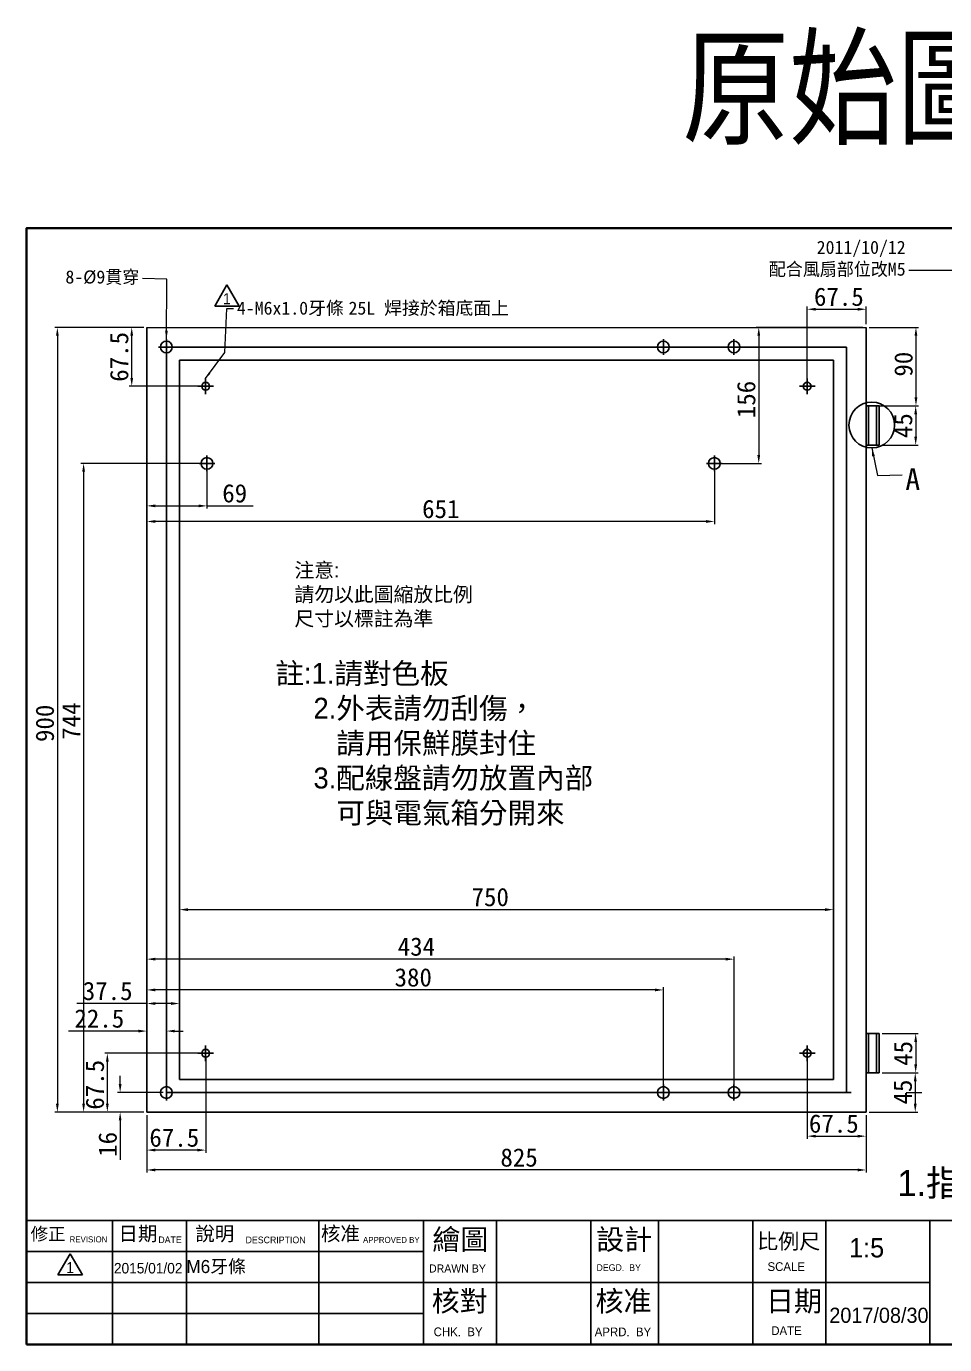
# Model space of a CAD drawing. Header units: millimetres. Extents: x -1656 to 3360, y 254 to 1841.
# Drawn here: x -1656 to -603, y 329 to 1841 of the extents above; entities that cross this region are included whole.
import ezdxf
from ezdxf.enums import TextEntityAlignment as Align

# ---------------------------------------------------------------- set-up
doc = ezdxf.new("R2010")
doc.units = ezdxf.units.MM
doc.header["$LTSCALE"] = 0.5
doc.header["$PDMODE"] = 3
doc.linetypes.add('SLD-Solid', pattern=[0])
doc.layers.add('FORMAT', color=7, linetype='SLD-Solid')
doc.layers.add('STR', color=4, linetype='Continuous')
doc.layers.add('標註', color=3, linetype='Continuous', lineweight=18)
doc.styles.add('CC', font='simplex.shx', dxfattribs={"bigfont": 'chineset.shx'})
doc.styles.add('SLDTEXTSTYLE0', font='GOTHIC.TTF', dxfattribs={"width": 0.913})
doc.dimstyles.new('5', dxfattribs={"dimscale": 5, "dimtxt": 2.8, "dimasz": 1.5, "dimexe": 0.5, "dimexo": 0.6, "dimgap": 0.45, "dimtad": 0, "dimdec": 1, "dimlfac": 0.5, "dimdsep": 46, "dimtxsty": 'Standard', "dimcen": 0.01, "dimclrd": 7, "dimclre": 7, "dimclrt": 7, "dimadec": 1, "dimazin": 2, "dimtfac": 1, "dimtdec": 1, "dimtofl": 0, "dimtmove": 2, "dimatfit": 3, "dimfxl": 1, "dimlwd": 9, "dimlwe": 9, "dimarcsym": 0})
doc.dimstyles.new('6', dxfattribs={"dimscale": 6, "dimtxt": 3.5, "dimasz": 1.6, "dimexe": 0.5, "dimexo": 0.6, "dimtad": 1, "dimdsep": 46, "dimtxsty": 'Standard', "dimcen": 0.2, "dimclrd": 7, "dimclre": 7, "dimclrt": 7, "dimadec": 1, "dimazin": 2, "dimtfac": 1, "dimtofl": 0, "dimtmove": 0, "dimatfit": 2, "dimfxl": 1, "dimlwd": 9, "dimlwe": 9, "dimarcsym": 0})

# ---------------------------------------------------------------- blocks, each defined once
blk = doc.blocks.new('A$C21D128B9')
at = {"color": 2, "lineweight": 0}
for p, q in [((1128.51, 792.31), (1197.3, 792.31)), ((1183.56, 792.31), (1183.56, 765.41)), ((1197.3, 792.31), (1197.3, 753.65)), ((1183.56, 765.41), (1128.51, 765.41)), ((1197.3, 753.65), (1128.51, 753.65))]:
    blk.add_line(p, q, dxfattribs=at)
for p, q in [((0, 88.07), (1128.51, 88.07)), ((61.13, 88.07), (61.13, 0)), ((113.6, 88.07), (113.6, 0)), ((207.52, 88.07), (207.52, 0)), ((281.96, 88.07), (281.96, 0)), ((333.63, 88.07), (333.63, 0)), ((400.59, 88.07), (400.59, 0)), ((448.73, 88.07), (448.73, 0)), ((515.68, 88.07), (515.68, 0)), ((567.35, 88.07), (567.35, 0)), ((641.36, 88.07), (641.36, 0)), ((773.16, 88.07), (773.16, 0)), ((951.34, 88.07), (951.34, 0)), ((1009.17, 88.07), (1009.17, 0)), ((1071.64, 88.07), (1071.64, 0)), ((0, 66.05), (281.96, 66.05)), ((0, 44.04), (641.36, 44.04)), ((951.34, 44.04), (1128.51, 44.04)), ((0, 22.02), (281.96, 22.02)), ((0, 0), (1128.51, 0))]:
    blk.add_line(p, q)
at = {"lineweight": 30}
blk.add_lwpolyline([(0, 0), (1128.51, 0), (1128.51, 792.31), (0, 792.31)], close=True, dxfattribs=at)
blk.add_lwpolyline([(0, 0), (1128.51, 0), (1128.51, 792.31), (0, 792.31)], close=True)
at = {"attachment_point": 1}
for s, width, insert, char_height in [('{\\fPMingLiU|b0|i0|c136|p18;修正}', 86.113, (2.98, 83.15), 9.1043), ('{\\fPMingLiU|b0|i0|c136|p18;日期}', 86.113, (65.36, 83.83), 10.1159), ('{\\fPMingLiU|b0|i0|c136|p18;說明}', 86.113, (119.95, 83.83), 10.1159), ('{\\fPMingLiU|b0|i0|c136|p18;核准}', 86.113, (209.08, 83.83), 10.1159), ('{\\fPMingLiU|b0|i0|c136|p18;繪圖}', 86.113, (288.17, 81.94), 14.5669), ('{\\fPMingLiU|b0|i0|c136|p18;REVISION}', 86.113, (30.66, 76.84), 4.2903), ('{\\fPMingLiU|b0|i0|c136|p18;DATE}', 86.113, (93.68, 76.79), 4.767), ('{\\fPMingLiU|b0|i0|c136|p18;DESCRIPTION}', 86.113, (155.6, 76.71), 4.767), ('{\\fPMingLiU|b0|i0|c136|p18;APPROVED BY}', 86.113, (238.95, 76.5), 4.2903), ('{\\fPMingLiU|b0|i0|c136|p18;設計}', 86.113, (404.44, 81.94), 14.5669), ('{\\fPMingLiU|b0|i0|c136|p18;比例尺}', 86.113, (518.63, 78.89), 10.9678), ('{\\fPMingLiU|b0|i0|c136|p18;\\T0.75;             機械工業}', 302.8554, (782.5, 78.72), 20.3047), ('{\\fPMingLiU|b0|i0|c136|p18;圖號}', 86.113, (961.49, 81.58), 14.5669), ('{\\fPMingLiU|b0|i0|c136|p18;業務號}', 86.113, (1014.66, 80.19), 12.6194), ('{\\fPMingLiU|b0|i0|c136|p18;張號}', 86.113, (1079.73, 81.58), 14.5669), ('{\\fPMingLiU|b0|i0|c136|p18;DRAWN BY}', 86.113, (285.82, 56.9), 5.7204), ('{\\fPMingLiU|b0|i0|c136|p18;DEGD.  BY}', 86.113, (404.65, 57.05), 4.767), ('{\\fPMingLiU|b0|i0|c136|p18;SCALE}', 86.113, (526.07, 58.48), 6.1971), ('{\\fPMingLiU|b0|i0|c136|p18;DWG.  NO.}', 86.113, (960.95, 57.03), 5.7204), ('{\\fPMingLiU|b0|i0|c136|p18;JOB  NO.}', 86.113, (1021.82, 56.77), 5.7204), ('{\\fPMingLiU|b0|i0|c136|p18;SHEET}', 86.113, (1084.63, 56.9), 5.7204), ('{\\fPMingLiU|b0|i0|c136|p18;核對}', 86.113, (287.71, 38.19), 14.5669), ('{\\fPMingLiU|b0|i0|c136|p18;核准}', 86.113, (403.98, 38.19), 14.5669), ('{\\fPMingLiU|b0|i0|c136|p18;日期}', 86.113, (524.95, 38.19), 14.5669), ('{\\fPMingLiU|b0|i0|c136|p18;\\T0.75;股份有限公司}', 246.7319, (783.05, 39.99), 20.3047), ('{\\fPMingLiU|b0|i0|c136|p18;CHK.  BY}', 86.113, (289.1, 12.18), 6.1971), ('{\\fPMingLiU|b0|i0|c136|p18;APRD.  BY}', 86.113, (403.4, 12.16), 6.1971), ('{\\fPMingLiU|b0|i0|c136|p18;DATE}', 86.113, (528.72, 13.02), 6.1971)]:
    blk.add_mtext_dynamic_manual_height_columns(s, width=width, gutter_width=12.5, heights=[0], dxfattribs=dict(at, insert=insert, char_height=char_height))
blk = doc.blocks.new('SW_NOTE_0')
at = {"layer": 'FORMAT'}
for p, q in [((-4.71, 0.66), (2.33, 12.86)), ((2.33, 12.86), (9.38, 0.66)), ((9.38, 0.66), (-4.71, 0.66))]:
    blk.add_line(p, q, dxfattribs=at)
at = {"layer": 'FORMAT', "insert": (2.28, 8.11), "char_height": 6.35, "attachment_point": 2, "style": 'SLDTEXTSTYLE0'}
blk.add_mtext('1', dxfattribs=at)
blk = doc.blocks.new('*D240')
at = {"color": 7, "linetype": 'Continuous', "lineweight": 9, "transparency": 16777216}
for p, q in [((-674.5, 641), (-633.7, 641)), ((-636.7, 631.4), (-636.7, 605.6)), ((-689.5, 596), (-633.7, 596))]:
    blk.add_line(p, q, dxfattribs=at)
at = {"color": 7, "transparency": 16777216}
for points in [[(-638.3, 631.4), (-635.1, 631.4), (-636.7, 641)], [(-638.3, 605.6), (-635.1, 605.6), (-636.7, 596)]]:
    blk.add_solid(points, dxfattribs=at)
at = {"layer": 'Defpoints', "color": 0, "transparency": 16777216}
for p in [(-678.1, 641), (-693.1, 596), (-636.7, 596)]:
    blk.add_point(p, dxfattribs=at)
at = {"color": 7, "transparency": 16777216, "insert": (-650.9, 619), "char_height": 21, "attachment_point": 5, "rotation": 90}
blk.add_mtext('45', dxfattribs=at)
blk = doc.blocks.new('*D241')
at = {"layer": 'Defpoints', "color": 0, "transparency": 16777216}
for p in [(-678.1, 686), (-678.1, 641), (-636.2, 641)]:
    blk.add_point(p, dxfattribs=at)
at = {"layer": '標註', "color": 7, "linetype": 'Continuous', "lineweight": 9, "transparency": 16777216}
for p, q in [((-674.5, 686), (-633.2, 686)), ((-636.2, 676.4), (-636.2, 650.6)), ((-674.5, 641), (-633.2, 641))]:
    blk.add_line(p, q, dxfattribs=at)
at = {"layer": '標註', "color": 7, "transparency": 16777216}
for points in [[(-637.8, 676.4), (-634.6, 676.4), (-636.2, 686)], [(-637.8, 650.6), (-634.6, 650.6), (-636.2, 641)]]:
    blk.add_solid(points, dxfattribs=at)
at = {"layer": '標註', "color": 7, "transparency": 16777216, "insert": (-650.5, 663.3), "char_height": 21, "attachment_point": 5, "rotation": 90}
blk.add_mtext('45', dxfattribs=at)
blk = doc.blocks.new('*D242')
at = {"layer": 'Defpoints', "color": 0, "transparency": 16777216}
for p in [(-678.1, 1406), (-678.1, 1361), (-636.2, 1361)]:
    blk.add_point(p, dxfattribs=at)
at = {"layer": '標註', "color": 7, "linetype": 'Continuous', "lineweight": 9, "transparency": 16777216}
for p, q in [((-674.5, 1406), (-633.2, 1406)), ((-636.2, 1396.4), (-636.2, 1370.6)), ((-674.5, 1361), (-633.2, 1361))]:
    blk.add_line(p, q, dxfattribs=at)
at = {"layer": '標註', "color": 7, "transparency": 16777216}
for points in [[(-637.8, 1396.4), (-634.6, 1396.4), (-636.2, 1406)], [(-637.8, 1370.6), (-634.6, 1370.6), (-636.2, 1361)]]:
    blk.add_solid(points, dxfattribs=at)
at = {"layer": '標註', "color": 7, "transparency": 16777216, "insert": (-650.5, 1383.3), "char_height": 21, "attachment_point": 5, "rotation": 90}
blk.add_mtext('45', dxfattribs=at)
blk = doc.blocks.new('*D243')
at = {"layer": 'Defpoints', "color": 0, "transparency": 16777216}
for p in [(-693.1, 1496), (-693.1, 1406), (-635.9, 1406)]:
    blk.add_point(p, dxfattribs=at)
at = {"layer": '標註', "color": 7, "linetype": 'Continuous', "lineweight": 9, "transparency": 16777216}
for p, q in [((-689.5, 1496), (-632.9, 1496)), ((-635.9, 1486.4), (-635.9, 1415.6)), ((-689.5, 1406), (-632.9, 1406))]:
    blk.add_line(p, q, dxfattribs=at)
at = {"layer": '標註', "color": 7, "transparency": 16777216}
for points in [[(-637.5, 1486.4), (-634.3, 1486.4), (-635.9, 1496)], [(-637.5, 1415.6), (-634.3, 1415.6), (-635.9, 1406)]]:
    blk.add_solid(points, dxfattribs=at)
at = {"layer": '標註', "color": 7, "transparency": 16777216, "insert": (-650.1, 1453.8), "char_height": 21, "attachment_point": 5, "rotation": 90}
blk.add_mtext('90', dxfattribs=at)
blk = doc.blocks.new('*D244')
at = {"layer": 'Defpoints', "color": 0, "transparency": 16777216}
for p in [(-1548.7, 618.5), (-1495.6, 618.5), (-1518.1, 596)]:
    blk.add_point(p, dxfattribs=at)
at = {"layer": '標註', "color": 7, "linetype": 'Continuous', "lineweight": 9, "transparency": 16777216}
for p, q in [((-1548.7, 628.1), (-1548.7, 637.7)), ((-1499.2, 618.5), (-1551.7, 618.5)), ((-1521.7, 596), (-1551.7, 596)), ((-1548.7, 586.4), (-1548.7, 541.3))]:
    blk.add_line(p, q, dxfattribs=at)
at = {"layer": '標註', "color": 7, "transparency": 16777216}
for points in [[(-1550.3, 628.1), (-1547.1, 628.1), (-1548.7, 618.5)], [(-1550.3, 586.4), (-1547.1, 586.4), (-1548.7, 596)]]:
    blk.add_solid(points, dxfattribs=at)
at = {"layer": '標註', "color": 7, "transparency": 16777216, "insert": (-1562.9, 559), "char_height": 21, "attachment_point": 5, "rotation": 90}
blk.add_mtext('16', dxfattribs=at)
blk = doc.blocks.new('*D245')
at = {"layer": 'Defpoints', "color": 0, "transparency": 16777216}
for p in [(-1450.6, 663.5), (-1518.1, 596), (-1518.1, 552.4)]:
    blk.add_point(p, dxfattribs=at)
at = {"layer": '標註', "color": 7, "linetype": 'Continuous', "lineweight": 9, "transparency": 16777216}
for p, q in [((-1450.6, 659.9), (-1450.6, 549.4)), ((-1518.1, 592.4), (-1518.1, 549.4)), ((-1460.2, 552.4), (-1508.5, 552.4))]:
    blk.add_line(p, q, dxfattribs=at)
at = {"layer": '標註', "color": 7, "transparency": 16777216}
for points in [[(-1508.5, 554), (-1508.5, 550.8), (-1518.1, 552.4)], [(-1460.2, 554), (-1460.2, 550.8), (-1450.6, 552.4)]]:
    blk.add_solid(points, dxfattribs=at)
at = {"layer": '標註', "color": 7, "transparency": 16777216, "insert": (-1486.6, 566.6), "char_height": 21, "attachment_point": 5}
blk.add_mtext('67.5', dxfattribs=at)
blk = doc.blocks.new('*D223')
at = {"layer": 'Defpoints', "color": 0, "transparency": 16777216}
for p in [(-1450.6, 663.5), (-1563.4, 596), (-1518.1, 596)]:
    blk.add_point(p, dxfattribs=at)
at = {"layer": '標註', "color": 7, "linetype": 'Continuous', "lineweight": 9, "transparency": 16777216}
for p, q in [((-1454.2, 663.5), (-1566.4, 663.5)), ((-1563.4, 653.9), (-1563.4, 605.6)), ((-1521.7, 596), (-1566.4, 596))]:
    blk.add_line(p, q, dxfattribs=at)
at = {"layer": '標註', "color": 7, "transparency": 16777216}
for points in [[(-1565, 653.9), (-1561.8, 653.9), (-1563.4, 663.5)], [(-1565, 605.6), (-1561.8, 605.6), (-1563.4, 596)]]:
    blk.add_solid(points, dxfattribs=at)
at = {"layer": '標註', "color": 7, "transparency": 16777216, "insert": (-1577.6, 627.3), "char_height": 21, "attachment_point": 5, "rotation": 90}
blk.add_mtext('67.5', dxfattribs=at)
blk = doc.blocks.new('*D224')
at = {"layer": 'Defpoints', "color": 0, "transparency": 16777216}
for p in [(-1495.6, 688.9), (-1518.1, 663.5), (-1495.6, 663.5)]:
    blk.add_point(p, dxfattribs=at)
at = {"layer": '標註', "color": 7, "linetype": 'Continuous', "lineweight": 9, "transparency": 16777216}
for p, q in [((-1527.7, 688.9), (-1607.8, 688.9)), ((-1518.1, 667.1), (-1518.1, 691.9)), ((-1495.6, 667.1), (-1495.6, 691.9)), ((-1486, 688.9), (-1476.4, 688.9))]:
    blk.add_line(p, q, dxfattribs=at)
at = {"layer": '標註', "color": 7, "transparency": 16777216}
for points in [[(-1527.7, 690.5), (-1527.7, 687.3), (-1518.1, 688.9)], [(-1486, 690.5), (-1486, 687.3), (-1495.6, 688.9)]]:
    blk.add_solid(points, dxfattribs=at)
at = {"layer": '標註', "color": 7, "transparency": 16777216, "insert": (-1572.6, 703.2), "char_height": 21, "attachment_point": 5}
blk.add_mtext('22.5', dxfattribs=at)
blk = doc.blocks.new('*D246')
at = {"layer": 'Defpoints', "color": 0, "transparency": 16777216}
for p in [(-1518.1, 720.5), (-1480.6, 633.5), (-1518.1, 596)]:
    blk.add_point(p, dxfattribs=at)
at = {"layer": '標註', "color": 7, "linetype": 'Continuous', "lineweight": 9, "transparency": 16777216}
for p, q in [((-1518.1, 720.5), (-1598.2, 720.5)), ((-1518.1, 599.6), (-1518.1, 723.5)), ((-1490.2, 720.5), (-1508.5, 720.5)), ((-1480.6, 637.1), (-1480.6, 723.5))]:
    blk.add_line(p, q, dxfattribs=at)
at = {"layer": '標註', "color": 7, "transparency": 16777216}
for points in [[(-1508.5, 722.1), (-1508.5, 718.9), (-1518.1, 720.5)], [(-1490.2, 722.1), (-1490.2, 718.9), (-1480.6, 720.5)]]:
    blk.add_solid(points, dxfattribs=at)
at = {"layer": '標註', "color": 7, "transparency": 16777216, "insert": (-1563, 734.8), "char_height": 21, "attachment_point": 5}
blk.add_mtext('37.5', dxfattribs=at)
blk = doc.blocks.new('*D247')
at = {"layer": 'Defpoints', "color": 0, "transparency": 16777216}
for p in [(-1518.1, 736.1), (-1518.1, 618.5), (-925.6, 618.5)]:
    blk.add_point(p, dxfattribs=at)
at = {"layer": '標註', "color": 7, "linetype": 'Continuous', "lineweight": 9, "transparency": 16777216}
for p, q in [((-1518.1, 622.1), (-1518.1, 739.1)), ((-935.2, 736.1), (-1508.5, 736.1)), ((-925.6, 622.1), (-925.6, 739.1))]:
    blk.add_line(p, q, dxfattribs=at)
at = {"layer": '標註', "color": 7, "transparency": 16777216}
for points in [[(-1508.5, 737.7), (-1508.5, 734.5), (-1518.1, 736.1)], [(-935.2, 737.7), (-935.2, 734.5), (-925.6, 736.1)]]:
    blk.add_solid(points, dxfattribs=at)
at = {"layer": '標註', "color": 7, "transparency": 16777216, "insert": (-1212.5, 750.4), "char_height": 21, "attachment_point": 5}
blk.add_mtext('380', dxfattribs=at)
blk = doc.blocks.new('*D248')
at = {"layer": 'Defpoints', "color": 0, "transparency": 16777216}
for p in [(-1518.1, 771.4), (-1518.1, 618.5), (-844.6, 618.5)]:
    blk.add_point(p, dxfattribs=at)
at = {"layer": '標註', "color": 7, "linetype": 'Continuous', "lineweight": 9, "transparency": 16777216}
for p, q in [((-1518.1, 622.1), (-1518.1, 774.4)), ((-854.2, 771.4), (-1508.5, 771.4)), ((-844.6, 622.1), (-844.6, 774.4))]:
    blk.add_line(p, q, dxfattribs=at)
at = {"layer": '標註', "color": 7, "transparency": 16777216}
for points in [[(-1508.5, 773), (-1508.5, 769.8), (-1518.1, 771.4)], [(-854.2, 773), (-854.2, 769.8), (-844.6, 771.4)]]:
    blk.add_solid(points, dxfattribs=at)
at = {"layer": '標註', "color": 7, "transparency": 16777216, "insert": (-1208.9, 785.7), "char_height": 21, "attachment_point": 5}
blk.add_mtext('434', dxfattribs=at)
blk = doc.blocks.new('*D249')
at = {"layer": 'Defpoints', "color": 0, "transparency": 16777216}
for p in [(-760.6, 663.5), (-693.1, 596), (-693.1, 568.4)]:
    blk.add_point(p, dxfattribs=at)
at = {"layer": '標註', "color": 7, "linetype": 'Continuous', "lineweight": 9, "transparency": 16777216}
for p, q in [((-760.6, 659.9), (-760.6, 565.4)), ((-693.1, 592.4), (-693.1, 565.4)), ((-751, 568.4), (-702.7, 568.4))]:
    blk.add_line(p, q, dxfattribs=at)
at = {"layer": '標註', "color": 7, "transparency": 16777216}
for points in [[(-751, 570), (-751, 566.8), (-760.6, 568.4)], [(-702.7, 570), (-702.7, 566.8), (-693.1, 568.4)]]:
    blk.add_solid(points, dxfattribs=at)
at = {"layer": '標註', "color": 7, "transparency": 16777216, "insert": (-730.1, 582.7), "char_height": 21, "attachment_point": 5}
blk.add_mtext('67.5', dxfattribs=at)
blk = doc.blocks.new('*D250')
at = {"layer": 'Defpoints', "color": 0, "transparency": 16777216}
for p in [(-730.6, 828.2), (-1480.6, 633.5), (-730.6, 633.5)]:
    blk.add_point(p, dxfattribs=at)
at = {"layer": '標註', "color": 7, "linetype": 'Continuous', "lineweight": 9, "transparency": 16777216}
for p, q in [((-1480.6, 637.1), (-1480.6, 831.2)), ((-1471, 828.2), (-740.2, 828.2)), ((-730.6, 637.1), (-730.6, 831.2))]:
    blk.add_line(p, q, dxfattribs=at)
at = {"layer": '標註', "color": 7, "transparency": 16777216}
for points in [[(-1471, 829.8), (-1471, 826.6), (-1480.6, 828.2)], [(-740.2, 829.8), (-740.2, 826.6), (-730.6, 828.2)]]:
    blk.add_solid(points, dxfattribs=at)
at = {"layer": '標註', "color": 7, "transparency": 16777216, "insert": (-1124.2, 842.5), "char_height": 21, "attachment_point": 5}
blk.add_mtext('750', dxfattribs=at)
blk = doc.blocks.new('*D251')
at = {"layer": 'Defpoints', "color": 0, "transparency": 16777216}
for p in [(-1518.1, 1496), (-1449.1, 1340), (-1518.1, 1291.3)]:
    blk.add_point(p, dxfattribs=at)
at = {"layer": '標註', "color": 7, "linetype": 'Continuous', "lineweight": 9, "transparency": 16777216}
for p, q in [((-1518.1, 1492.4), (-1518.1, 1288.3)), ((-1449.1, 1336.4), (-1449.1, 1288.3)), ((-1508.5, 1291.3), (-1458.7, 1291.3)), ((-1449.1, 1291.3), (-1396.1, 1291.3))]:
    blk.add_line(p, q, dxfattribs=at)
at = {"layer": '標註', "color": 7, "transparency": 16777216}
for points in [[(-1508.5, 1292.9), (-1508.5, 1289.7), (-1518.1, 1291.3)], [(-1458.7, 1292.9), (-1458.7, 1289.7), (-1449.1, 1291.3)]]:
    blk.add_solid(points, dxfattribs=at)
at = {"layer": '標註', "color": 7, "transparency": 16777216, "insert": (-1417.3, 1305.6), "char_height": 21, "attachment_point": 5}
blk.add_mtext('69', dxfattribs=at)
blk = doc.blocks.new('*D252')
at = {"layer": 'Defpoints', "color": 0, "transparency": 16777216}
for p in [(-1518.1, 1340), (-867.1, 1340), (-1518.1, 1273.4)]:
    blk.add_point(p, dxfattribs=at)
at = {"layer": '標註', "color": 7, "linetype": 'Continuous', "lineweight": 9, "transparency": 16777216}
for p, q in [((-1518.1, 1336.4), (-1518.1, 1270.4)), ((-867.1, 1336.4), (-867.1, 1270.4)), ((-876.7, 1273.4), (-1508.5, 1273.4))]:
    blk.add_line(p, q, dxfattribs=at)
at = {"layer": '標註', "color": 7, "transparency": 16777216}
for points in [[(-1508.5, 1275), (-1508.5, 1271.8), (-1518.1, 1273.4)], [(-876.7, 1275), (-876.7, 1271.8), (-867.1, 1273.4)]]:
    blk.add_solid(points, dxfattribs=at)
at = {"layer": '標註', "color": 7, "transparency": 16777216, "insert": (-1180.9, 1287.6), "char_height": 21, "attachment_point": 5}
blk.add_mtext('651', dxfattribs=at)
blk = doc.blocks.new('*D225')
at = {"layer": 'Defpoints', "color": 0, "transparency": 16777216}
for p in [(-1449.1, 1340), (-1590.6, 596), (-1518.1, 596)]:
    blk.add_point(p, dxfattribs=at)
at = {"layer": '標註', "color": 7, "linetype": 'Continuous', "lineweight": 9, "transparency": 16777216}
for p, q in [((-1452.7, 1340), (-1593.6, 1340)), ((-1590.6, 1330.4), (-1590.6, 605.6)), ((-1521.7, 596), (-1593.6, 596))]:
    blk.add_line(p, q, dxfattribs=at)
at = {"layer": '標註', "color": 7, "transparency": 16777216}
for points in [[(-1592.2, 1330.4), (-1589, 1330.4), (-1590.6, 1340)], [(-1592.2, 605.6), (-1589, 605.6), (-1590.6, 596)]]:
    blk.add_solid(points, dxfattribs=at)
at = {"layer": '標註', "color": 7, "transparency": 16777216, "insert": (-1604.9, 1044.4), "char_height": 21, "attachment_point": 5, "rotation": 90}
blk.add_mtext('744', dxfattribs=at)
blk = doc.blocks.new('*D253')
at = {"layer": 'Defpoints', "color": 0, "transparency": 16777216}
for p in [(-1535.4, 1496), (-1518.1, 1496), (-1450.6, 1428.5)]:
    blk.add_point(p, dxfattribs=at)
at = {"layer": '標註', "color": 7, "linetype": 'Continuous', "lineweight": 9, "transparency": 16777216}
for p, q in [((-1521.7, 1496), (-1538.4, 1496)), ((-1535.4, 1438.1), (-1535.4, 1486.4)), ((-1454.2, 1428.5), (-1538.4, 1428.5))]:
    blk.add_line(p, q, dxfattribs=at)
at = {"layer": '標註', "color": 7, "transparency": 16777216}
for points in [[(-1537, 1486.4), (-1533.8, 1486.4), (-1535.4, 1496)], [(-1537, 1438.1), (-1533.8, 1438.1), (-1535.4, 1428.5)]]:
    blk.add_solid(points, dxfattribs=at)
at = {"layer": '標註', "color": 7, "transparency": 16777216, "insert": (-1549.7, 1462.2), "char_height": 21, "attachment_point": 5, "rotation": 90}
blk.add_mtext('67.5', dxfattribs=at)
blk = doc.blocks.new('*D226')
at = {"layer": 'Defpoints', "color": 0, "transparency": 16777216}
for p in [(-1518.1, 1496), (-1620.7, 596), (-1518.1, 596)]:
    blk.add_point(p, dxfattribs=at)
at = {"layer": '標註', "color": 7, "linetype": 'Continuous', "lineweight": 9, "transparency": 16777216}
for p, q in [((-1521.7, 1496), (-1623.7, 1496)), ((-1620.7, 1486.4), (-1620.7, 605.6)), ((-1521.7, 596), (-1623.7, 596))]:
    blk.add_line(p, q, dxfattribs=at)
at = {"layer": '標註', "color": 7, "transparency": 16777216}
for points in [[(-1622.3, 1486.4), (-1619.1, 1486.4), (-1620.7, 1496)], [(-1622.3, 605.6), (-1619.1, 605.6), (-1620.7, 596)]]:
    blk.add_solid(points, dxfattribs=at)
at = {"layer": '標註', "color": 7, "transparency": 16777216, "insert": (-1635, 1041.9), "char_height": 21, "attachment_point": 5, "rotation": 90}
blk.add_mtext('900', dxfattribs=at)
blk = doc.blocks.new('*D227')
at = {"layer": 'Defpoints', "color": 0, "transparency": 16777216}
for p in [(-693.1, 1496), (-867.1, 1340), (-816.2, 1340)]:
    blk.add_point(p, dxfattribs=at)
at = {"layer": '標註', "color": 7, "linetype": 'Continuous', "lineweight": 9, "transparency": 16777216}
for p, q in [((-696.7, 1496), (-819.2, 1496)), ((-816.2, 1486.4), (-816.2, 1349.6)), ((-863.5, 1340), (-813.2, 1340))]:
    blk.add_line(p, q, dxfattribs=at)
at = {"layer": '標註', "color": 7, "transparency": 16777216}
for points in [[(-817.8, 1486.4), (-814.6, 1486.4), (-816.2, 1496)], [(-817.8, 1349.6), (-814.6, 1349.6), (-816.2, 1340)]]:
    blk.add_solid(points, dxfattribs=at)
at = {"layer": '標註', "color": 7, "transparency": 16777216, "insert": (-830.5, 1413.3), "char_height": 21, "attachment_point": 5, "rotation": 90}
blk.add_mtext('156', dxfattribs=at)
blk = doc.blocks.new('*D254')
at = {"layer": 'Defpoints', "color": 0, "transparency": 16777216}
for p in [(-693.1, 1516.8), (-693.1, 1496), (-760.6, 1428.5)]:
    blk.add_point(p, dxfattribs=at)
at = {"layer": '標註', "color": 7, "linetype": 'Continuous', "lineweight": 9, "transparency": 16777216}
for p, q in [((-760.6, 1432.1), (-760.6, 1519.8)), ((-751, 1516.8), (-702.7, 1516.8)), ((-693.1, 1499.6), (-693.1, 1519.8))]:
    blk.add_line(p, q, dxfattribs=at)
at = {"layer": '標註', "color": 7, "transparency": 16777216}
for points in [[(-751, 1518.4), (-751, 1515.2), (-760.6, 1516.8)], [(-702.7, 1518.4), (-702.7, 1515.2), (-693.1, 1516.8)]]:
    blk.add_solid(points, dxfattribs=at)
at = {"layer": '標註', "color": 7, "transparency": 16777216, "insert": (-724.3, 1531), "char_height": 21, "attachment_point": 5}
blk.add_mtext('67.5', dxfattribs=at)
blk = doc.blocks.new('*D239')
at = {"layer": 'Defpoints', "color": 0, "transparency": 16777216}
for p in [(-1518.1, 596), (-693.1, 596), (-1518.1, 529.6)]:
    blk.add_point(p, dxfattribs=at)
at = {"layer": '標註', "color": 7, "linetype": 'Continuous', "lineweight": 9, "transparency": 16777216}
for p, q in [((-1518.1, 592.4), (-1518.1, 526.6)), ((-693.1, 592.4), (-693.1, 526.6)), ((-702.7, 529.6), (-1508.5, 529.6))]:
    blk.add_line(p, q, dxfattribs=at)
at = {"layer": '標註', "color": 7, "transparency": 16777216}
for points in [[(-1508.5, 531.2), (-1508.5, 528), (-1518.1, 529.6)], [(-702.7, 531.2), (-702.7, 528), (-693.1, 529.6)]]:
    blk.add_solid(points, dxfattribs=at)
at = {"layer": '標註', "color": 7, "transparency": 16777216, "insert": (-1091.1, 543.8), "char_height": 21, "attachment_point": 5}
blk.add_mtext('825', dxfattribs=at)

msp = doc.modelspace()

# ---------------------------------------------------------------- linework, layer by layer
at = {"color": 7, "lineweight": 18, "true_color": 0xffffff}
msp.add_line((-1518.144, 1495.965), (-693.144, 1495.965), dxfattribs=at)
at = {"color": 7, "true_color": 0xffffff}
for p, q in [((-1518.144, 595.965), (-1518.144, 1495.965)), ((-693.144, 1495.965), (-693.144, 1405.965)), ((-1495.644, 1473.465), (-715.644, 1473.465)), ((-1495.644, 618.465), (-1495.644, 1473.465)), ((-715.644, 1473.465), (-715.644, 618.465)), ((-1480.644, 1458.465), (-730.644, 1458.465)), ((-1480.644, 633.465), (-1480.644, 1458.465)), ((-730.644, 1458.465), (-730.644, 633.465)), ((-1518.144, 595.965), (-1518.144, 1339.965)), ((-1495.644, 627.465), (-1495.51, 627.465)), ((-1495.51, 627.465), (-1495.644, 618.465)), ((-730.644, 633.465), (-1480.644, 633.465)), ((-715.644, 618.465), (-1495.644, 618.465)), ((-693.144, 595.965), (-1518.144, 595.965))]:
    msp.add_line(p, q, dxfattribs=at)
at = {"color": 3}
for p, q in [((-1495.644, 1464.465), (-1495.644, 1482.465)), ((-925.644, 1464.465), (-925.644, 1482.465)), ((-844.644, 1464.465), (-844.644, 1482.465)), ((-1504.644, 1473.465), (-1486.644, 1473.465)), ((-934.644, 1473.465), (-916.644, 1473.465)), ((-853.644, 1473.465), (-835.644, 1473.465)), ((-1450.644, 1419.465), (-1450.644, 1437.465)), ((-760.644, 1419.465), (-760.644, 1437.465)), ((-1459.644, 1428.465), (-1441.644, 1428.465)), ((-769.644, 1428.465), (-751.644, 1428.465)), ((-1449.144, 1330.965), (-1449.144, 1348.965)), ((-867.144, 1330.965), (-867.144, 1348.965)), ((-1458.144, 1339.965), (-1440.144, 1339.965)), ((-876.144, 1339.965), (-858.144, 1339.965)), ((-1450.644, 654.465), (-1450.644, 672.465)), ((-760.644, 654.465), (-760.644, 672.465)), ((-760.644, 661.665), (-760.644, 665.265)), ((-1459.644, 663.465), (-1441.644, 663.465)), ((-769.644, 663.465), (-751.644, 663.465)), ((-762.444, 663.465), (-758.844, 663.465)), ((-1495.644, 609.465), (-1495.644, 627.465)), ((-925.644, 609.465), (-925.644, 627.465)), ((-844.644, 609.465), (-844.644, 627.465)), ((-1298.291, 618.465), (-1280.291, 618.465)), ((-728.291, 618.465), (-710.291, 618.465))]:
    msp.add_line(p, q, dxfattribs=at)
at = {"color": 0}
for p, q in [((-678.144, 1405.965), (-693.144, 1405.965)), ((-693.144, 1405.965), (-690.144, 1405.965)), ((-690.144, 1405.965), (-690.144, 1360.965)), ((-678.144, 1405.965), (-681.144, 1405.965)), ((-681.144, 1405.965), (-681.144, 1360.965)), ((-678.144, 1360.965), (-678.144, 1405.965)), ((-693.144, 1360.965), (-678.144, 1360.965)), ((-678.144, 685.965), (-693.144, 685.965)), ((-693.144, 685.965), (-690.144, 685.965)), ((-690.144, 685.965), (-690.144, 640.965)), ((-678.144, 685.965), (-681.144, 685.965)), ((-681.144, 685.965), (-681.144, 640.965)), ((-678.144, 640.965), (-678.144, 685.965)), ((-693.144, 640.965), (-678.144, 640.965))]:
    msp.add_line(p, q, dxfattribs=at)
at = {"color": 7, "true_color": 0xffffff}
for centre, radius in [((-1495.644, 1473.465), 6.75), ((-925.644, 1473.465), 6.75), ((-844.644, 1473.465), 6.75), ((-1450.644, 1428.465), 4.5), ((-760.644, 1428.465), 4.5), ((-686.611, 1383.98), 26.231), ((-1449.144, 1339.965), 6.75), ((-867.144, 1339.965), 6.75), ((-1450.644, 663.465), 4.5), ((-760.644, 663.465), 4.5), ((-1495.644, 618.465), 6.75), ((-925.644, 618.465), 6.75), ((-844.644, 618.465), 6.75)]:
    msp.add_circle(centre, radius, dxfattribs=at)
at = {"layer": 'Defpoints', "color": 7, "true_color": 0xffffff}
msp.add_line((-693.144, 1495.965), (-693.144, 595.965), dxfattribs=at)
at = {"layer": '標註', "color": 3}
msp.add_line((-647.291, 618.465), (-629.291, 618.465), dxfattribs=at)

# ---------------------------------------------------------------- block references
at = {"color": 0}
for name, p, xscale, yscale, zscale in [('A$C21D128B9', (-1656.265, 329.29), 1.615979854473059, 1.615979854473059, 1.615979854473059), ('SW_NOTE_0', (-1430.83, 1519.02), 2, 2, 2), ('SW_NOTE_0', (-1610.627, 407.855), 2, 2, 2)]:
    msp.add_blockref(name, p, dxfattribs=dict(at, xscale=xscale, yscale=yscale, zscale=zscale))

# ---------------------------------------------------------------- texts
at = {"color": 0, "attachment_point": 1}
for s, width, gutter_width, heights, insert, char_height in [('{\\fPMingLiU|b0|i0|c136|p18;注意:\\P請勿以此圖縮放比例\\P尺寸以標註為準}', 541.45484, 71.724, [159.037], (-1348.76, 1225.905), 16.66667), ('{\\fPMingLiU|b0|i0|c136|p18;\\C1;註:1.請對色板\\P     2.外表請勿刮傷，\\P        請用保鮮膜封住\\P     3.配線盤請勿放置內部\\P        可與電氣箱分開來}', 532.25715, 12.5, [272.913], (-1370.553, 1111.199), 24), ('{\\fPMingLiU|b0|i0|c136|p18;1.指定顏色 2.底板鍍鋅板 3.需一併發底板  }', 1298.78399, 12.5, [64.364], (-657.07, 529.728), 30), ('{\\fPMingLiU|b0|i0|c136|p18;1:5}', 86.11303, 12.5, [0], (-712.591, 451.458), 22.12125), ('{\\fPMingLiU|b0|i0|c136|p18;2015/01/02}', 337.35597, 12.5, [0], (-1555.81, 422.95), 12), ('{\\fPMingLiU|b0|i0|c136|p18;M6牙條}', 337.35597, 12.5, [0], (-1472.697, 426.387), 15), ('{\\fPMingLiU|b0|i0|c136|p18;2017/08/30}', 200.16745, 12.5, [0], (-735.275, 371.649), 17.38387)]:
    msp.add_mtext_dynamic_manual_height_columns(s, width=width, gutter_width=gutter_width, heights=heights, dxfattribs=dict(at, insert=insert, char_height=char_height))
at = {"layer": 'STR', "style": 'CC'}
msp.add_text('原始圖', height=123.0391, dxfattribs=at).set_placement((-719.46, 1773.263), align=Align.MIDDLE)
at = {"layer": '標註', "color": 7, "true_color": 0xffffff}
for s, insert, char_height, width, attachment_point in [('2011/10/12\\P配合風扇部位改M5', (-647.716, 1553.598), 15, 426.91968, 9), ('8-%%c9貫穿', (-1526.72, 1544.669), 15, 142.16631, 9), ('A', (-648.064, 1334.378), 25, 8, 1)]:
    msp.add_mtext(s, dxfattribs=dict(at, insert=insert, char_height=char_height, width=width, attachment_point=attachment_point))
at = {"layer": '標註', "color": 0, "insert": (-1414.76, 1525.632), "char_height": 15, "width": 616.6891, "attachment_point": 1}
msp.add_mtext('4-M6x1.0{\\fPMingLiU|b0|i0|c136|p18;牙條 }25L {\\fPMingLiU|b0|i0|c136|p18;焊接於箱底面上}', dxfattribs=at)

# ---------------------------------------------------------------- dimensions: what is measured, and where the dimension line sits
at = {"color": 7, "true_color": 0xffffff}
dim = msp.add_linear_dim(base=(-636.685, 595.965), p1=(-678.144, 640.965), p2=(-693.144, 595.965), angle=90, dimstyle='6', dxfattribs=at)
dim.commit()
dim.dimension.update_dxf_attribs({"geometry": '*D240', "text_midpoint": (-636.685, 618.973), "dimtype": 160})
at = {"layer": '標註', "color": 7, "true_color": 0xffffff}
for base, p1, p2, picture, middle in [((-693.144, 1516.759), (-760.644, 1428.465), (-693.144, 1495.965), '*D254', (-724.313, 1516.759)), ((-1518.144, 1291.335), (-1449.144, 1339.965), (-1518.144, 1495.965), '*D251', (-1417.342, 1291.335)), ((-1518.144, 1273.356), (-867.144, 1339.965), (-1518.144, 1339.965), '*D252', (-1180.857, 1273.356)), ((-730.644, 828.218), (-1480.644, 633.465), (-730.644, 633.465), '*D250', (-1124.227, 828.218)), ((-1518.144, 720.514), (-1480.644, 633.465), (-1518.144, 595.965), '*D246', (-1562.994, 720.514)), ((-1495.644, 688.901), (-1518.144, 663.465), (-1495.644, 663.465), '*D224', (-1572.594, 688.901)), ((-1518.144, 552.397), (-1450.644, 663.465), (-1518.144, 595.965), '*D245', (-1486.638, 552.397)), ((-693.144, 568.41), (-760.644, 663.465), (-693.144, 595.965), '*D249', (-730.1, 568.41)), ((-1518.144, 529.571), (-693.144, 595.965), (-1518.144, 595.965), '*D239', (-1091.105, 529.571))]:
    dim = msp.add_linear_dim(base=base, p1=p1, p2=p2, dimstyle='6', dxfattribs=at)
    dim.commit()
    dim.dimension.update_dxf_attribs({"geometry": picture, "text_midpoint": middle, "dimtype": 160})
for base, p1, p2, picture, middle in [((-1620.718, 595.965), (-1518.144, 1495.965), (-1518.144, 595.965), '*D226', (-1620.718, 1041.906)), ((-1535.437, 1495.965), (-1450.644, 1428.465), (-1518.144, 1495.965), '*D253', (-1535.437, 1462.215)), ((-816.245, 1339.965), (-693.144, 1495.965), (-867.144, 1339.965), '*D227', (-816.245, 1413.265)), ((-635.856, 1405.965), (-693.144, 1495.965), (-693.144, 1405.965), '*D243', (-635.856, 1453.849)), ((-1590.63, 595.965), (-1449.144, 1339.965), (-1518.144, 595.965), '*D225', (-1590.63, 1044.418)), ((-1563.351, 595.965), (-1450.644, 663.465), (-1518.144, 595.965), '*D223', (-1563.351, 627.313))]:
    dim = msp.add_linear_dim(base=base, p1=p1, p2=p2, angle=90, dimstyle='6', dxfattribs=at)
    dim.commit()
    dim.dimension.update_dxf_attribs({"geometry": picture, "text_midpoint": middle, "dimtype": 160})
for base, p1, p2, picture, middle in [((-636.244, 1360.965), (-678.144, 1405.965), (-678.144, 1360.965), '*D242', (-636.244, 1383.33)), ((-636.244, 640.965), (-678.144, 685.965), (-678.144, 640.965), '*D241', (-636.244, 663.33))]:
    dim = msp.add_linear_dim(base=base, p1=p1, p2=p2, angle=90, dimstyle='6', override={"dimtmove": 0}, dxfattribs=at)
    dim.commit()
    dim.dimension.update_dxf_attribs({"geometry": picture, "text_midpoint": middle, "dimtype": 160})
for base, p1, text, picture, middle in [((-1518.144, 771.403), (-844.644, 618.465), '434', '*D248', (-1208.944, 771.403)), ((-1518.144, 736.116), (-925.644, 618.465), '380', '*D247', (-1212.545, 736.116))]:
    dim = msp.add_linear_dim(base=base, p1=p1, p2=(-1518.144, 618.465), text=text, dimstyle='6', dxfattribs=at)
    dim.commit()
    dim.dimension.update_dxf_attribs({"geometry": picture, "text_midpoint": middle, "dimtype": 160})
dim = msp.add_linear_dim(base=(-1548.663, 618.465), p1=(-1518.144, 595.965), p2=(-1495.644, 618.465), angle=90, text='16', dimstyle='6', dxfattribs=at)
dim.commit()
dim.dimension.update_dxf_attribs({"geometry": '*D244', "text_midpoint": (-1548.663, 559.015), "dimtype": 160})

# ---------------------------------------------------------------- leaders
at = {"color": 7, "true_color": 0xffffff, "annotation_type": 0, "has_hookline": 1, "hookline_direction": 1}
for points, text_width in [([(-528.352, 1460.268), (-556.25, 1561.098), (-643.966, 1561.098)], 180.494), ([(-1495.644, 1482.465), (-1495.234, 1551.414), (-1522.97, 1552.169)], 103.757)]:
    msp.add_leader(points, dimstyle='6', override={"dimgap": 0.625, "dimtad": 0}, dxfattribs=dict(at, text_width=text_width))
at = {"color": 0, "annotation_type": 0, "has_hookline": 1, "hookline_direction": 0, "text_width": 368.51}
msp.add_leader([(-1450.644, 1437.465), (-1428.636, 1467.29), (-1426.218, 1517.69), (-1418.718, 1517.69)], dimstyle='5', override={"dimgap": 0.45, "dimtad": 0}, dxfattribs=at)
at = {"color": 7, "true_color": 0xffffff, "annotation_type": 0, "has_hookline": 1, "hookline_direction": 0}
msp.add_leader([(-686.611, 1357.749), (-679.885, 1326.252), (-651.814, 1326.878)], dimstyle='6', override={"dimgap": 0.625, "dimtad": 0}, dxfattribs=at)

doc.saveas('drawing.dxf')
